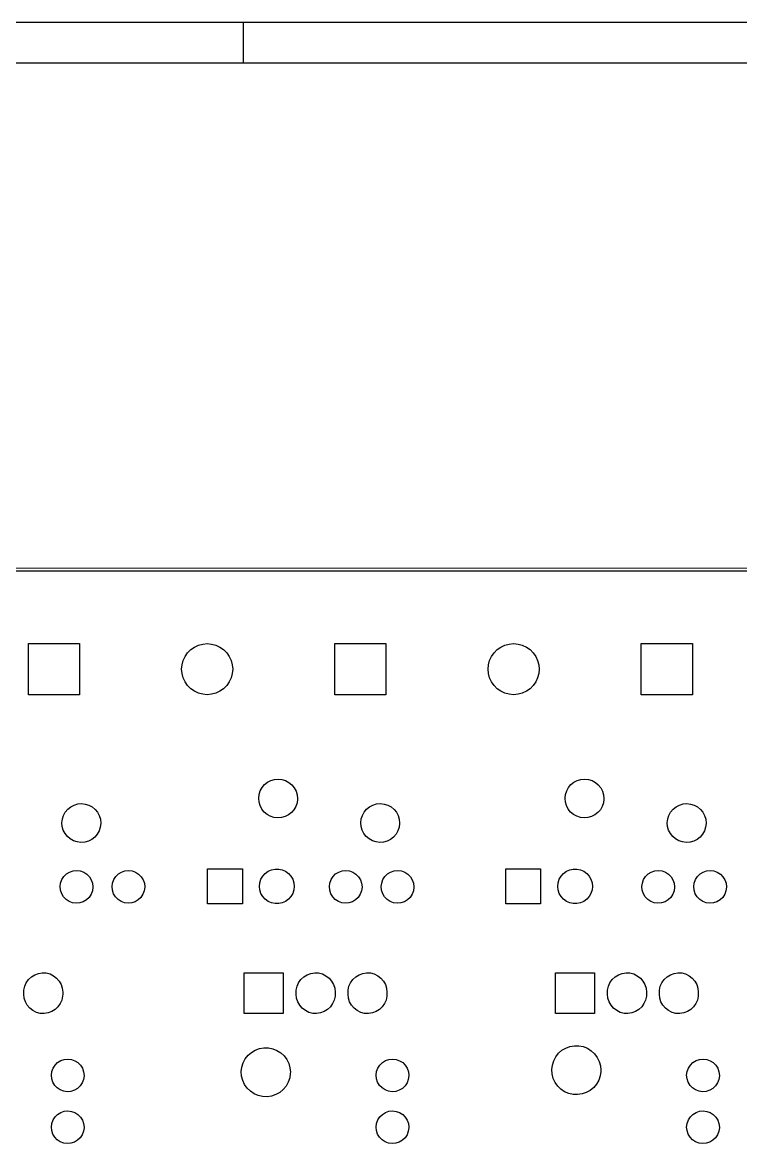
# Model space of a CAD drawing. Extents: x 10 to 287, y -200 to -10.
# Drawn here: x 149.2 to 184.3, y -64.9 to -10 of the extents above; entities that cross this region are included whole.
import ezdxf

# ---------------------------------------------------------------- set-up
doc = ezdxf.new("R2010")
doc.units = 0
doc.layers.add('BLACK', color=7, linetype='CONTINUOUS')

msp = doc.modelspace()

# ---------------------------------------------------------------- linework, layer by layer
at = {"layer": 'BLACK', "linetype": 'CONTINUOUS'}
for p, q in [((287.002, -10), (10, -10)), ((160, -12), (160, -10)), ((285.002, -12), (12, -12)), ((33.4913, -36.6809), (206.846, -36.7288)), ((206.771, -36.8788), (33.5663, -36.8309)), ((149.479, -42.9153), (149.479, -40.4153)), ((149.479, -40.4153), (151.979, -40.4153)), ((151.979, -40.4153), (151.979, -42.9153)), ((157.425, -40.7078), (157.604, -40.5828)), ((157.604, -40.5828), (157.801, -40.4907)), ((157.801, -40.4907), (158.012, -40.4343)), ((158.012, -40.4343), (158.229, -40.4153)), ((158.229, -40.4153), (158.446, -40.4343)), ((158.446, -40.4343), (158.656, -40.4907)), ((158.656, -40.4907), (158.854, -40.5828)), ((158.854, -40.5828), (159.032, -40.7078)), ((164.479, -42.9153), (164.479, -40.4153)), ((164.479, -40.4153), (166.979, -40.4153)), ((166.979, -40.4153), (166.979, -42.9153)), ((172.425, -40.7078), (172.604, -40.5828)), ((172.604, -40.5828), (172.801, -40.4907)), ((172.801, -40.4907), (173.012, -40.4343)), ((173.012, -40.4343), (173.229, -40.4153)), ((173.229, -40.4153), (173.446, -40.4343)), ((173.446, -40.4343), (173.656, -40.4907)), ((173.656, -40.4907), (173.854, -40.5828)), ((173.854, -40.5828), (174.032, -40.7078)), ((179.479, -42.9153), (179.479, -40.4153)), ((179.479, -40.4153), (181.979, -40.4153)), ((181.979, -40.4153), (181.979, -42.9153)), ((157.054, -41.2378), (157.146, -41.0403)), ((157.146, -41.0403), (157.271, -40.8619)), ((157.271, -40.8619), (157.425, -40.7078)), ((159.032, -40.7078), (159.186, -40.8619)), ((159.186, -40.8619), (159.311, -41.0403)), ((159.311, -41.0403), (159.404, -41.2378)), ((172.054, -41.2378), (172.146, -41.0403)), ((172.146, -41.0403), (172.271, -40.8619)), ((172.271, -40.8619), (172.425, -40.7078)), ((174.032, -40.7078), (174.186, -40.8619)), ((174.186, -40.8619), (174.311, -41.0403)), ((174.311, -41.0403), (174.404, -41.2378)), ((156.979, -41.6653), (156.998, -41.4483)), ((156.998, -41.8824), (156.979, -41.6653)), ((156.998, -41.4483), (157.054, -41.2378)), ((159.404, -41.2378), (159.46, -41.4483)), ((159.46, -41.4483), (159.479, -41.6653)), ((159.479, -41.6653), (159.46, -41.8824)), ((171.979, -41.6653), (171.998, -41.4483)), ((171.998, -41.8824), (171.979, -41.6653)), ((171.998, -41.4483), (172.054, -41.2378)), ((174.404, -41.2378), (174.46, -41.4483)), ((174.46, -41.4483), (174.479, -41.6653)), ((174.479, -41.6653), (174.46, -41.8824)), ((157.054, -42.0929), (156.998, -41.8824)), ((157.146, -42.2903), (157.054, -42.0929)), ((159.404, -42.0929), (159.311, -42.2903)), ((159.46, -41.8824), (159.404, -42.0929)), ((172.054, -42.0929), (171.998, -41.8824)), ((172.146, -42.2903), (172.054, -42.0929)), ((174.404, -42.0929), (174.311, -42.2903)), ((174.46, -41.8824), (174.404, -42.0929)), ((157.271, -42.4688), (157.146, -42.2903)), ((157.425, -42.6229), (157.271, -42.4688)), ((157.604, -42.7479), (157.425, -42.6229)), ((157.801, -42.84), (157.604, -42.7479)), ((158.854, -42.7479), (158.656, -42.84)), ((159.032, -42.6229), (158.854, -42.7479)), ((159.186, -42.4688), (159.032, -42.6229)), ((159.311, -42.2903), (159.186, -42.4688)), ((172.271, -42.4688), (172.146, -42.2903)), ((172.425, -42.6229), (172.271, -42.4688)), ((172.604, -42.7479), (172.425, -42.6229)), ((172.801, -42.84), (172.604, -42.7479)), ((173.854, -42.7479), (173.656, -42.84)), ((174.032, -42.6229), (173.854, -42.7479)), ((174.186, -42.4688), (174.032, -42.6229)), ((174.311, -42.2903), (174.186, -42.4688)), ((151.979, -42.9153), (149.479, -42.9153)), ((158.012, -42.8964), (157.801, -42.84)), ((158.229, -42.9153), (158.012, -42.8964)), ((158.446, -42.8964), (158.229, -42.9153)), ((158.656, -42.84), (158.446, -42.8964)), ((166.979, -42.9153), (164.479, -42.9153)), ((173.012, -42.8964), (172.801, -42.84)), ((173.229, -42.9153), (173.012, -42.8964)), ((173.446, -42.8964), (173.229, -42.9153)), ((173.656, -42.84), (173.446, -42.8964)), ((181.979, -42.9153), (179.479, -42.9153)), ((161.035, -47.3213), (161.18, -47.2051)), ((161.18, -47.2051), (161.344, -47.1192)), ((161.344, -47.1192), (161.522, -47.0668)), ((161.522, -47.0668), (161.707, -47.05)), ((161.707, -47.05), (161.891, -47.0694)), ((161.891, -47.0694), (162.068, -47.1242)), ((162.068, -47.1242), (162.231, -47.2124)), ((176.035, -47.3213), (176.18, -47.2051)), ((176.18, -47.2051), (176.344, -47.1192)), ((176.344, -47.1192), (176.522, -47.0668)), ((176.522, -47.0668), (176.707, -47.05)), ((176.707, -47.05), (176.891, -47.0694)), ((176.891, -47.0694), (177.068, -47.1242)), ((177.068, -47.1242), (177.231, -47.2124)), ((160.771, -47.8025), (160.827, -47.6258)), ((160.827, -47.6258), (160.916, -47.4633)), ((160.916, -47.4633), (161.035, -47.3213)), ((162.231, -47.2124), (162.374, -47.3306)), ((162.374, -47.3306), (162.491, -47.4743)), ((162.491, -47.4743), (162.578, -47.638)), ((162.578, -47.638), (162.632, -47.8155)), ((175.771, -47.8025), (175.827, -47.6258)), ((175.827, -47.6258), (175.916, -47.4633)), ((175.916, -47.4633), (176.035, -47.3213)), ((177.231, -47.2124), (177.374, -47.3306)), ((177.374, -47.3306), (177.491, -47.4743)), ((177.491, -47.4743), (177.578, -47.638)), ((177.578, -47.638), (177.632, -47.8155)), ((151.713, -48.3192), (151.891, -48.2668)), ((151.891, -48.2668), (152.075, -48.25)), ((152.075, -48.25), (152.26, -48.2694)), ((152.26, -48.2694), (152.437, -48.3242)), ((160.75, -47.9867), (160.771, -47.8025)), ((160.766, -48.1715), (160.75, -47.9867)), ((160.817, -48.3497), (160.766, -48.1715)), ((162.626, -48.2105), (162.568, -48.3864)), ((162.65, -48.0265), (162.626, -48.2105)), ((162.632, -47.8155), (162.65, -48)), ((162.65, -48), (162.65, -48.0265)), ((166.344, -48.3192), (166.522, -48.2668)), ((166.522, -48.2668), (166.707, -48.25)), ((166.707, -48.25), (166.891, -48.2694)), ((166.891, -48.2694), (167.068, -48.3242)), ((175.75, -47.9867), (175.771, -47.8025)), ((175.766, -48.1715), (175.75, -47.9867)), ((175.817, -48.3497), (175.766, -48.1715)), ((177.626, -48.2105), (177.568, -48.3864)), ((177.65, -48.0265), (177.626, -48.2105)), ((177.632, -47.8155), (177.65, -48)), ((177.65, -48), (177.65, -48.0265)), ((181.344, -48.3192), (181.522, -48.2668)), ((181.522, -48.2668), (181.707, -48.25)), ((181.707, -48.25), (181.891, -48.2694)), ((181.891, -48.2694), (182.068, -48.3242)), ((151.14, -49.0025), (151.196, -48.8258)), ((151.196, -48.8258), (151.285, -48.6633)), ((151.285, -48.6633), (151.404, -48.5213)), ((151.404, -48.5213), (151.549, -48.4051)), ((151.549, -48.4051), (151.713, -48.3192)), ((152.437, -48.3242), (152.6, -48.4124)), ((152.6, -48.4124), (152.743, -48.5306)), ((152.743, -48.5306), (152.86, -48.6743)), ((152.86, -48.6743), (152.947, -48.838)), ((152.947, -48.838), (153.001, -49.0155)), ((160.901, -48.5146), (160.817, -48.3497)), ((161.017, -48.6599), (160.901, -48.5146)), ((161.158, -48.7801), (161.017, -48.6599)), ((161.32, -48.8705), (161.158, -48.7801)), ((162.209, -48.8021), (162.044, -48.8857)), ((162.355, -48.688), (162.209, -48.8021)), ((162.476, -48.5476), (162.355, -48.688)), ((162.568, -48.3864), (162.476, -48.5476)), ((165.771, -49.0025), (165.827, -48.8258)), ((165.827, -48.8258), (165.916, -48.6633)), ((165.916, -48.6633), (166.035, -48.5213)), ((166.035, -48.5213), (166.18, -48.4051)), ((166.18, -48.4051), (166.344, -48.3192)), ((167.068, -48.3242), (167.231, -48.4124)), ((167.231, -48.4124), (167.374, -48.5306)), ((167.374, -48.5306), (167.491, -48.6743)), ((167.491, -48.6743), (167.578, -48.838)), ((167.578, -48.838), (167.632, -49.0155)), ((175.901, -48.5146), (175.817, -48.3497)), ((176.017, -48.6599), (175.901, -48.5146)), ((176.158, -48.7801), (176.017, -48.6599)), ((176.32, -48.8705), (176.158, -48.7801)), ((177.209, -48.8021), (177.044, -48.8857)), ((177.355, -48.688), (177.209, -48.8021)), ((177.476, -48.5476), (177.355, -48.688)), ((177.568, -48.3864), (177.476, -48.5476)), ((180.771, -49.0025), (180.827, -48.8258)), ((180.827, -48.8258), (180.916, -48.6633)), ((180.916, -48.6633), (181.035, -48.5213)), ((181.035, -48.5213), (181.18, -48.4051)), ((181.18, -48.4051), (181.344, -48.3192)), ((182.068, -48.3242), (182.231, -48.4124)), ((182.231, -48.4124), (182.374, -48.5306)), ((182.374, -48.5306), (182.491, -48.6743)), ((182.491, -48.6743), (182.578, -48.838)), ((182.578, -48.838), (182.632, -49.0155)), ((151.119, -49.1867), (151.14, -49.0025)), ((151.134, -49.3715), (151.119, -49.1867)), ((151.186, -49.5497), (151.134, -49.3715)), ((153.018, -49.2265), (152.995, -49.4105)), ((153.001, -49.0155), (153.019, -49.2)), ((153.019, -49.2), (153.018, -49.2265)), ((161.496, -48.9278), (161.32, -48.8705)), ((161.68, -48.9498), (161.496, -48.9278)), ((161.865, -48.9356), (161.68, -48.9498)), ((162.044, -48.8857), (161.865, -48.9356)), ((165.75, -49.1867), (165.771, -49.0025)), ((165.766, -49.3715), (165.75, -49.1867)), ((165.817, -49.5497), (165.766, -49.3715)), ((167.65, -49.2265), (167.626, -49.4105)), ((167.632, -49.0155), (167.65, -49.2)), ((167.65, -49.2), (167.65, -49.2265)), ((176.496, -48.9278), (176.32, -48.8705)), ((176.68, -48.9498), (176.496, -48.9278)), ((176.865, -48.9356), (176.68, -48.9498)), ((177.044, -48.8857), (176.865, -48.9356)), ((180.75, -49.1867), (180.771, -49.0025)), ((180.766, -49.3715), (180.75, -49.1867)), ((180.817, -49.5497), (180.766, -49.3715)), ((182.65, -49.2265), (182.626, -49.4105)), ((182.632, -49.0155), (182.65, -49.2)), ((182.65, -49.2), (182.65, -49.2265)), ((151.27, -49.7146), (151.186, -49.5497)), ((151.385, -49.8599), (151.27, -49.7146)), ((151.527, -49.9801), (151.385, -49.8599)), ((152.724, -49.888), (152.578, -50.0021)), ((152.845, -49.7476), (152.724, -49.888)), ((152.937, -49.5864), (152.845, -49.7476)), ((152.995, -49.4105), (152.937, -49.5864)), ((165.901, -49.7146), (165.817, -49.5497)), ((166.017, -49.8599), (165.901, -49.7146)), ((166.158, -49.9801), (166.017, -49.8599)), ((167.355, -49.888), (167.209, -50.0021)), ((167.476, -49.7476), (167.355, -49.888)), ((167.568, -49.5864), (167.476, -49.7476)), ((167.626, -49.4105), (167.568, -49.5864)), ((180.901, -49.7146), (180.817, -49.5497)), ((181.017, -49.8599), (180.901, -49.7146)), ((181.158, -49.9801), (181.017, -49.8599)), ((182.355, -49.888), (182.209, -50.0021)), ((182.476, -49.7476), (182.355, -49.888)), ((182.568, -49.5864), (182.476, -49.7476)), ((182.626, -49.4105), (182.568, -49.5864)), ((151.689, -50.0705), (151.527, -49.9801)), ((151.865, -50.1278), (151.689, -50.0705)), ((152.049, -50.1498), (151.865, -50.1278)), ((152.234, -50.1356), (152.049, -50.1498)), ((152.412, -50.0857), (152.234, -50.1356)), ((152.578, -50.0021), (152.412, -50.0857)), ((166.32, -50.0705), (166.158, -49.9801)), ((166.496, -50.1278), (166.32, -50.0705)), ((166.68, -50.1498), (166.496, -50.1278)), ((166.865, -50.1356), (166.68, -50.1498)), ((167.044, -50.0857), (166.865, -50.1356)), ((167.209, -50.0021), (167.044, -50.0857)), ((181.32, -50.0705), (181.158, -49.9801)), ((181.496, -50.1278), (181.32, -50.0705)), ((181.68, -50.1498), (181.496, -50.1278)), ((181.865, -50.1356), (181.68, -50.1498)), ((182.044, -50.0857), (181.865, -50.1356)), ((182.209, -50.0021), (182.044, -50.0857)), ((151.341, -51.6946), (151.493, -51.6011)), ((151.493, -51.6011), (151.662, -51.5437)), ((151.662, -51.5437), (151.839, -51.525)), ((151.839, -51.525), (152.017, -51.5461)), ((152.017, -51.5461), (152.185, -51.606)), ((153.881, -51.6946), (154.033, -51.6011)), ((154.033, -51.6011), (154.202, -51.5437)), ((154.202, -51.5437), (154.379, -51.525)), ((154.379, -51.525), (154.557, -51.5461)), ((154.557, -51.5461), (154.725, -51.606)), ((158.25, -53.15), (158.25, -51.45)), ((158.25, -51.45), (159.95, -51.45)), ((159.95, -51.45), (159.95, -53.15)), ((161.071, -51.6683), (161.215, -51.5639)), ((161.215, -51.5639), (161.377, -51.4916)), ((161.377, -51.4916), (161.551, -51.4547)), ((161.551, -51.4547), (161.729, -51.4547)), ((161.729, -51.4547), (161.903, -51.4916)), ((161.903, -51.4916), (162.065, -51.5639)), ((162.065, -51.5639), (162.209, -51.6683)), ((164.517, -51.6946), (164.669, -51.6011)), ((164.669, -51.6011), (164.838, -51.5437)), ((164.838, -51.5437), (165.016, -51.525)), ((165.016, -51.525), (165.193, -51.5461)), ((165.193, -51.5461), (165.361, -51.606)), ((167.057, -51.6946), (167.209, -51.6011)), ((167.209, -51.6011), (167.378, -51.5437)), ((167.378, -51.5437), (167.556, -51.525)), ((167.556, -51.525), (167.733, -51.5461)), ((167.733, -51.5461), (167.901, -51.606)), ((172.85, -53.15), (172.85, -51.45)), ((172.85, -51.45), (174.55, -51.45)), ((174.55, -51.45), (174.55, -53.15)), ((175.671, -51.6683), (175.815, -51.5639)), ((175.815, -51.5639), (175.977, -51.4916)), ((175.977, -51.4916), (176.151, -51.4547)), ((176.151, -51.4547), (176.329, -51.4547)), ((176.329, -51.4547), (176.503, -51.4916)), ((176.503, -51.4916), (176.665, -51.5639)), ((176.665, -51.5639), (176.809, -51.6683)), ((179.817, -51.6946), (179.969, -51.6011)), ((179.969, -51.6011), (180.138, -51.5437)), ((180.138, -51.5437), (180.316, -51.525)), ((180.316, -51.525), (180.493, -51.5461)), ((180.493, -51.5461), (180.661, -51.606)), ((182.357, -51.6946), (182.509, -51.6011)), ((182.509, -51.6011), (182.678, -51.5437)), ((182.678, -51.5437), (182.856, -51.525)), ((182.856, -51.525), (183.033, -51.5461)), ((183.033, -51.5461), (183.201, -51.606)), ((151.034, -52.3138), (151.056, -52.1369)), ((151.056, -52.1369), (151.117, -51.9693)), ((151.117, -51.9693), (151.214, -51.8194)), ((151.214, -51.8194), (151.341, -51.6946)), ((152.185, -51.606), (152.335, -51.7015)), ((152.335, -51.7015), (152.461, -51.8281)), ((152.461, -51.8281), (152.555, -51.9793)), ((152.555, -51.9793), (152.614, -52.1478)), ((152.614, -52.1478), (152.634, -52.325)), ((153.574, -52.3138), (153.596, -52.1369)), ((153.596, -52.1369), (153.657, -51.9693)), ((153.657, -51.9693), (153.754, -51.8194)), ((153.754, -51.8194), (153.881, -51.6946)), ((154.725, -51.606), (154.875, -51.7015)), ((154.875, -51.7015), (155.001, -51.8281)), ((155.001, -51.8281), (155.095, -51.9793)), ((155.095, -51.9793), (155.154, -52.1478)), ((155.154, -52.1478), (155.174, -52.325)), ((160.79, -52.3), (160.809, -52.1233)), ((160.809, -52.1233), (160.863, -51.9543)), ((160.863, -51.9543), (160.952, -51.8004)), ((160.952, -51.8004), (161.071, -51.6683)), ((162.209, -51.6683), (162.328, -51.8004)), ((162.328, -51.8004), (162.417, -51.9543)), ((162.417, -51.9543), (162.471, -52.1233)), ((162.471, -52.1233), (162.49, -52.3)), ((164.21, -52.3138), (164.232, -52.1369)), ((164.232, -52.1369), (164.293, -51.9693)), ((164.293, -51.9693), (164.39, -51.8194)), ((164.39, -51.8194), (164.517, -51.6946)), ((165.361, -51.606), (165.511, -51.7015)), ((165.511, -51.7015), (165.637, -51.8281)), ((165.637, -51.8281), (165.731, -51.9793)), ((165.731, -51.9793), (165.79, -52.1478)), ((165.79, -52.1478), (165.81, -52.325)), ((166.75, -52.3138), (166.772, -52.1369)), ((166.772, -52.1369), (166.833, -51.9693)), ((166.833, -51.9693), (166.93, -51.8194)), ((166.93, -51.8194), (167.057, -51.6946)), ((167.901, -51.606), (168.051, -51.7015)), ((168.051, -51.7015), (168.177, -51.8281)), ((168.177, -51.8281), (168.271, -51.9793)), ((168.271, -51.9793), (168.33, -52.1478)), ((168.33, -52.1478), (168.35, -52.325)), ((175.39, -52.3), (175.409, -52.1233)), ((175.409, -52.1233), (175.463, -51.9543)), ((175.463, -51.9543), (175.552, -51.8004)), ((175.552, -51.8004), (175.671, -51.6683)), ((176.809, -51.6683), (176.928, -51.8004)), ((176.928, -51.8004), (177.017, -51.9543)), ((177.017, -51.9543), (177.071, -52.1233)), ((177.071, -52.1233), (177.09, -52.3)), ((179.51, -52.3138), (179.532, -52.1369)), ((179.532, -52.1369), (179.593, -51.9693)), ((179.593, -51.9693), (179.69, -51.8194)), ((179.69, -51.8194), (179.817, -51.6946)), ((180.661, -51.606), (180.811, -51.7015)), ((180.811, -51.7015), (180.937, -51.8281)), ((180.937, -51.8281), (181.031, -51.9793)), ((181.031, -51.9793), (181.09, -52.1478)), ((181.09, -52.1478), (181.11, -52.325)), ((182.05, -52.3138), (182.072, -52.1369)), ((182.072, -52.1369), (182.133, -51.9693)), ((182.133, -51.9693), (182.23, -51.8194)), ((182.23, -51.8194), (182.357, -51.6946)), ((183.201, -51.606), (183.351, -51.7015)), ((183.351, -51.7015), (183.477, -51.8281)), ((183.477, -51.8281), (183.571, -51.9793)), ((183.571, -51.9793), (183.63, -52.1478)), ((183.63, -52.1478), (183.65, -52.325)), ((151.051, -52.4913), (151.034, -52.3138)), ((151.108, -52.6606), (151.051, -52.4913)), ((151.2, -52.8131), (151.108, -52.6606)), ((152.545, -52.6907), (152.447, -52.8392)), ((152.609, -52.524), (152.545, -52.6907)), ((152.634, -52.3473), (152.609, -52.524)), ((152.634, -52.325), (152.634, -52.3473)), ((153.591, -52.4913), (153.574, -52.3138)), ((153.648, -52.6606), (153.591, -52.4913)), ((153.74, -52.8131), (153.648, -52.6606)), ((155.085, -52.6907), (154.987, -52.8392)), ((155.149, -52.524), (155.085, -52.6907)), ((155.174, -52.3473), (155.149, -52.524)), ((155.174, -52.325), (155.174, -52.3473)), ((160.809, -52.4767), (160.79, -52.3)), ((160.863, -52.6457), (160.809, -52.4767)), ((160.952, -52.7996), (160.863, -52.6457)), ((162.417, -52.6457), (162.328, -52.7996)), ((162.471, -52.4767), (162.417, -52.6457)), ((162.49, -52.3), (162.471, -52.4767)), ((164.227, -52.4913), (164.21, -52.3138)), ((164.284, -52.6606), (164.227, -52.4913)), ((164.376, -52.8131), (164.284, -52.6606)), ((165.722, -52.6907), (165.623, -52.8392)), ((165.785, -52.524), (165.722, -52.6907)), ((165.81, -52.3473), (165.785, -52.524)), ((165.81, -52.325), (165.81, -52.3473)), ((166.767, -52.4913), (166.75, -52.3138)), ((166.824, -52.6606), (166.767, -52.4913)), ((166.916, -52.8131), (166.824, -52.6606)), ((168.262, -52.6907), (168.163, -52.8392)), ((168.325, -52.524), (168.262, -52.6907)), ((168.35, -52.3473), (168.325, -52.524)), ((168.35, -52.325), (168.35, -52.3473)), ((175.409, -52.4767), (175.39, -52.3)), ((175.463, -52.6457), (175.409, -52.4767)), ((175.552, -52.7996), (175.463, -52.6457)), ((177.017, -52.6457), (176.928, -52.7996)), ((177.071, -52.4767), (177.017, -52.6457)), ((177.09, -52.3), (177.071, -52.4767)), ((179.527, -52.4913), (179.51, -52.3138)), ((179.584, -52.6606), (179.527, -52.4913)), ((179.676, -52.8131), (179.584, -52.6606)), ((181.022, -52.6907), (180.923, -52.8392)), ((181.085, -52.524), (181.022, -52.6907)), ((181.11, -52.3473), (181.085, -52.524)), ((181.11, -52.325), (181.11, -52.3473)), ((182.067, -52.4913), (182.05, -52.3138)), ((182.124, -52.6606), (182.067, -52.4913)), ((182.216, -52.8131), (182.124, -52.6606)), ((183.562, -52.6907), (183.463, -52.8392)), ((183.625, -52.524), (183.562, -52.6907)), ((183.65, -52.3473), (183.625, -52.524)), ((183.65, -52.325), (183.65, -52.3473)), ((151.324, -52.9414), (151.2, -52.8131)), ((151.473, -53.0391), (151.324, -52.9414)), ((151.64, -53.1012), (151.473, -53.0391)), ((151.817, -53.1248), (151.64, -53.1012)), ((151.995, -53.1087), (151.817, -53.1248)), ((152.164, -53.0535), (151.995, -53.1087)), ((152.318, -52.9622), (152.164, -53.0535)), ((152.447, -52.8392), (152.318, -52.9622)), ((153.864, -52.9414), (153.74, -52.8131)), ((154.013, -53.0391), (153.864, -52.9414)), ((154.18, -53.1012), (154.013, -53.0391)), ((154.357, -53.1248), (154.18, -53.1012)), ((154.535, -53.1087), (154.357, -53.1248)), ((154.704, -53.0535), (154.535, -53.1087)), ((154.858, -52.9622), (154.704, -53.0535)), ((154.987, -52.8392), (154.858, -52.9622)), ((159.95, -53.15), (158.25, -53.15)), ((161.071, -52.9317), (160.952, -52.7996)), ((161.215, -53.0361), (161.071, -52.9317)), ((161.377, -53.1084), (161.215, -53.0361)), ((161.551, -53.1453), (161.377, -53.1084)), ((161.729, -53.1453), (161.551, -53.1453)), ((161.903, -53.1084), (161.729, -53.1453)), ((162.065, -53.0361), (161.903, -53.1084)), ((162.209, -52.9317), (162.065, -53.0361)), ((162.328, -52.7996), (162.209, -52.9317)), ((164.5, -52.9414), (164.376, -52.8131)), ((164.649, -53.0391), (164.5, -52.9414)), ((164.816, -53.1012), (164.649, -53.0391)), ((164.993, -53.1248), (164.816, -53.1012)), ((165.171, -53.1087), (164.993, -53.1248)), ((165.34, -53.0535), (165.171, -53.1087)), ((165.494, -52.9622), (165.34, -53.0535)), ((165.623, -52.8392), (165.494, -52.9622)), ((167.04, -52.9414), (166.916, -52.8131)), ((167.189, -53.0391), (167.04, -52.9414)), ((167.356, -53.1012), (167.189, -53.0391)), ((167.533, -53.1248), (167.356, -53.1012)), ((167.711, -53.1087), (167.533, -53.1248)), ((167.88, -53.0535), (167.711, -53.1087)), ((168.034, -52.9622), (167.88, -53.0535)), ((168.163, -52.8392), (168.034, -52.9622)), ((174.55, -53.15), (172.85, -53.15)), ((175.671, -52.9317), (175.552, -52.7996)), ((175.815, -53.0361), (175.671, -52.9317)), ((175.977, -53.1084), (175.815, -53.0361)), ((176.151, -53.1453), (175.977, -53.1084)), ((176.329, -53.1453), (176.151, -53.1453)), ((176.503, -53.1084), (176.329, -53.1453)), ((176.665, -53.0361), (176.503, -53.1084)), ((176.809, -52.9317), (176.665, -53.0361)), ((176.928, -52.7996), (176.809, -52.9317)), ((179.8, -52.9414), (179.676, -52.8131)), ((179.949, -53.0391), (179.8, -52.9414)), ((180.116, -53.1012), (179.949, -53.0391)), ((180.293, -53.1248), (180.116, -53.1012)), ((180.471, -53.1087), (180.293, -53.1248)), ((180.64, -53.0535), (180.471, -53.1087)), ((180.794, -52.9622), (180.64, -53.0535)), ((180.923, -52.8392), (180.794, -52.9622)), ((182.34, -52.9414), (182.216, -52.8131)), ((182.489, -53.0391), (182.34, -52.9414)), ((182.656, -53.1012), (182.489, -53.0391)), ((182.833, -53.1248), (182.656, -53.1012)), ((183.011, -53.1087), (182.833, -53.1248)), ((183.18, -53.0535), (183.011, -53.1087)), ((183.334, -52.9622), (183.18, -53.0535)), ((183.463, -52.8392), (183.334, -52.9622)), ((149.967, -56.5595), (150.157, -56.5307)), ((150.157, -56.5307), (150.35, -56.5408)), ((150.35, -56.5408), (150.536, -56.5893)), ((160.046, -58.5296), (160.046, -56.5296)), ((160.046, -56.5296), (161.951, -56.5296)), ((161.951, -56.5296), (161.951, -58.5296)), ((163.302, -56.5595), (163.492, -56.5307)), ((163.492, -56.5307), (163.685, -56.5408)), ((163.685, -56.5408), (163.871, -56.5893)), ((165.842, -56.5595), (166.032, -56.5307)), ((166.032, -56.5307), (166.225, -56.5408)), ((166.225, -56.5408), (166.411, -56.5893)), ((175.286, -58.5296), (175.286, -56.5296)), ((175.286, -56.5296), (177.191, -56.5296)), ((177.191, -56.5296), (177.191, -58.5296)), ((178.542, -56.5595), (178.732, -56.5307)), ((178.732, -56.5307), (178.925, -56.5408)), ((178.925, -56.5408), (179.111, -56.5893)), ((181.082, -56.5595), (181.272, -56.5307)), ((181.272, -56.5307), (181.465, -56.5408)), ((181.465, -56.5408), (181.651, -56.5893)), ((149.296, -57.1941), (149.372, -57.0174)), ((149.372, -57.0174), (149.483, -56.8597)), ((149.483, -56.8597), (149.623, -56.7274)), ((149.623, -56.7274), (149.786, -56.626)), ((149.786, -56.626), (149.967, -56.5595)), ((150.536, -56.5893), (150.709, -56.6743)), ((150.709, -56.6743), (150.861, -56.7923)), ((150.861, -56.7923), (150.986, -56.9385)), ((150.986, -56.9385), (151.079, -57.1069)), ((162.631, -57.1941), (162.707, -57.0174)), ((162.707, -57.0174), (162.818, -56.8597)), ((162.818, -56.8597), (162.958, -56.7274)), ((162.958, -56.7274), (163.121, -56.626)), ((163.121, -56.626), (163.302, -56.5595)), ((163.871, -56.5893), (164.044, -56.6743)), ((164.044, -56.6743), (164.196, -56.7923)), ((164.196, -56.7923), (164.321, -56.9385)), ((164.321, -56.9385), (164.414, -57.1069)), ((165.171, -57.1941), (165.247, -57.0174)), ((165.247, -57.0174), (165.358, -56.8597)), ((165.358, -56.8597), (165.498, -56.7274)), ((165.498, -56.7274), (165.661, -56.626)), ((165.661, -56.626), (165.842, -56.5595)), ((166.411, -56.5893), (166.584, -56.6743)), ((166.584, -56.6743), (166.736, -56.7923)), ((166.736, -56.7923), (166.861, -56.9385)), ((166.861, -56.9385), (166.954, -57.1069)), ((177.871, -57.1941), (177.947, -57.0174)), ((177.947, -57.0174), (178.058, -56.8597)), ((178.058, -56.8597), (178.198, -56.7274)), ((178.198, -56.7274), (178.361, -56.626)), ((178.361, -56.626), (178.542, -56.5595)), ((179.111, -56.5893), (179.284, -56.6743)), ((179.284, -56.6743), (179.436, -56.7923)), ((179.436, -56.7923), (179.561, -56.9385)), ((179.561, -56.9385), (179.654, -57.1069)), ((180.411, -57.1941), (180.487, -57.0174)), ((180.487, -57.0174), (180.598, -56.8597)), ((180.598, -56.8597), (180.738, -56.7274)), ((180.738, -56.7274), (180.901, -56.626)), ((180.901, -56.626), (181.082, -56.5595)), ((181.651, -56.5893), (181.824, -56.6743)), ((181.824, -56.6743), (181.976, -56.7923)), ((181.976, -56.7923), (182.101, -56.9385)), ((182.101, -56.9385), (182.194, -57.1069)), ((149.251, -57.4821), (149.257, -57.3825)), ((149.251, -57.5771), (149.251, -57.4821)), ((149.271, -57.7686), (149.251, -57.5771)), ((149.257, -57.3825), (149.296, -57.1941)), ((151.079, -57.1069), (151.137, -57.2906)), ((151.137, -57.2906), (151.156, -57.4821)), ((151.156, -57.5771), (151.151, -57.6767)), ((151.156, -57.4821), (151.156, -57.5771)), ((162.586, -57.4821), (162.592, -57.3825)), ((162.586, -57.5771), (162.586, -57.4821)), ((162.606, -57.7686), (162.586, -57.5771)), ((162.592, -57.3825), (162.631, -57.1941)), ((164.414, -57.1069), (164.472, -57.2906)), ((164.472, -57.2906), (164.491, -57.4821)), ((164.491, -57.5771), (164.486, -57.6767)), ((164.491, -57.4821), (164.491, -57.5771)), ((165.126, -57.4821), (165.132, -57.3825)), ((165.126, -57.5771), (165.126, -57.4821)), ((165.146, -57.7686), (165.126, -57.5771)), ((165.132, -57.3825), (165.171, -57.1941)), ((166.954, -57.1069), (167.012, -57.2906)), ((167.012, -57.2906), (167.031, -57.4821)), ((167.031, -57.5771), (167.026, -57.6767)), ((167.031, -57.4821), (167.031, -57.5771)), ((177.826, -57.4821), (177.832, -57.3825)), ((177.826, -57.5771), (177.826, -57.4821)), ((177.846, -57.7686), (177.826, -57.5771)), ((177.832, -57.3825), (177.871, -57.1941)), ((179.654, -57.1069), (179.712, -57.2906)), ((179.712, -57.2906), (179.731, -57.4821)), ((179.731, -57.5771), (179.726, -57.6767)), ((179.731, -57.4821), (179.731, -57.5771)), ((180.366, -57.4821), (180.372, -57.3825)), ((180.366, -57.5771), (180.366, -57.4821)), ((180.386, -57.7686), (180.366, -57.5771)), ((180.372, -57.3825), (180.411, -57.1941)), ((182.194, -57.1069), (182.252, -57.2906)), ((182.252, -57.2906), (182.271, -57.4821)), ((182.271, -57.5771), (182.266, -57.6767)), ((182.271, -57.4821), (182.271, -57.5771)), ((149.328, -57.9523), (149.271, -57.7686)), ((149.422, -58.1207), (149.328, -57.9523)), ((149.547, -58.2669), (149.422, -58.1207)), ((151.035, -58.0418), (150.925, -58.1995)), ((151.112, -57.8651), (151.035, -58.0418)), ((151.151, -57.6767), (151.112, -57.8651)), ((162.663, -57.9523), (162.606, -57.7686)), ((162.757, -58.1207), (162.663, -57.9523)), ((162.882, -58.2669), (162.757, -58.1207)), ((164.37, -58.0418), (164.26, -58.1995)), ((164.447, -57.8651), (164.37, -58.0418)), ((164.486, -57.6767), (164.447, -57.8651)), ((165.203, -57.9523), (165.146, -57.7686)), ((165.297, -58.1207), (165.203, -57.9523)), ((165.422, -58.2669), (165.297, -58.1207)), ((166.91, -58.0418), (166.8, -58.1995)), ((166.987, -57.8651), (166.91, -58.0418)), ((167.026, -57.6767), (166.987, -57.8651)), ((177.903, -57.9523), (177.846, -57.7686)), ((177.997, -58.1207), (177.903, -57.9523)), ((178.122, -58.2669), (177.997, -58.1207)), ((179.61, -58.0418), (179.5, -58.1995)), ((179.687, -57.8651), (179.61, -58.0418)), ((179.726, -57.6767), (179.687, -57.8651)), ((180.443, -57.9523), (180.386, -57.7686)), ((180.537, -58.1207), (180.443, -57.9523)), ((180.662, -58.2669), (180.537, -58.1207)), ((182.15, -58.0418), (182.04, -58.1995)), ((182.227, -57.8651), (182.15, -58.0418)), ((182.266, -57.6767), (182.227, -57.8651)), ((149.699, -58.3849), (149.547, -58.2669)), ((149.872, -58.4699), (149.699, -58.3849)), ((150.058, -58.5184), (149.872, -58.4699)), ((150.25, -58.5285), (150.058, -58.5184)), ((150.441, -58.4997), (150.25, -58.5285)), ((150.621, -58.4332), (150.441, -58.4997)), ((150.785, -58.3318), (150.621, -58.4332)), ((150.925, -58.1995), (150.785, -58.3318)), ((161.951, -58.5296), (160.046, -58.5296)), ((163.034, -58.3849), (162.882, -58.2669)), ((163.207, -58.4699), (163.034, -58.3849)), ((163.393, -58.5184), (163.207, -58.4699)), ((163.585, -58.5285), (163.393, -58.5184)), ((163.776, -58.4997), (163.585, -58.5285)), ((163.956, -58.4332), (163.776, -58.4997)), ((164.12, -58.3318), (163.956, -58.4332)), ((164.26, -58.1995), (164.12, -58.3318)), ((165.574, -58.3849), (165.422, -58.2669)), ((165.747, -58.4699), (165.574, -58.3849)), ((165.933, -58.5184), (165.747, -58.4699)), ((166.125, -58.5285), (165.933, -58.5184)), ((166.316, -58.4997), (166.125, -58.5285)), ((166.496, -58.4332), (166.316, -58.4997)), ((166.66, -58.3318), (166.496, -58.4332)), ((166.8, -58.1995), (166.66, -58.3318)), ((177.191, -58.5296), (175.286, -58.5296)), ((178.274, -58.3849), (178.122, -58.2669)), ((178.447, -58.4699), (178.274, -58.3849)), ((178.633, -58.5184), (178.447, -58.4699)), ((178.825, -58.5285), (178.633, -58.5184)), ((179.016, -58.4997), (178.825, -58.5285)), ((179.196, -58.4332), (179.016, -58.4997)), ((179.36, -58.3318), (179.196, -58.4332)), ((179.5, -58.1995), (179.36, -58.3318)), ((180.814, -58.3849), (180.662, -58.2669)), ((180.987, -58.4699), (180.814, -58.3849)), ((181.173, -58.5184), (180.987, -58.4699)), ((181.365, -58.5285), (181.173, -58.5184)), ((181.556, -58.4997), (181.365, -58.5285)), ((181.736, -58.4332), (181.556, -58.4997)), ((181.9, -58.3318), (181.736, -58.4332)), ((182.04, -58.1995), (181.9, -58.3318)), ((160.395, -60.4292), (160.583, -60.3169)), ((160.583, -60.3169), (160.789, -60.2409)), ((160.789, -60.2409), (161.006, -60.2037)), ((161.006, -60.2037), (161.225, -60.2066)), ((161.225, -60.2066), (161.441, -60.2494)), ((161.441, -60.2494), (161.645, -60.3308)), ((161.645, -60.3308), (161.831, -60.448)), ((175.43, -60.474), (175.595, -60.3292)), ((175.595, -60.3292), (175.783, -60.2169)), ((175.783, -60.2169), (175.989, -60.1409)), ((175.989, -60.1409), (176.206, -60.1037)), ((176.206, -60.1037), (176.425, -60.1066)), ((176.425, -60.1066), (176.641, -60.1494)), ((176.641, -60.1494), (176.845, -60.2308)), ((176.845, -60.2308), (177.031, -60.348)), ((177.031, -60.348), (177.192, -60.497)), ((150.78, -61.0494), (150.907, -60.9246)), ((150.907, -60.9246), (151.059, -60.8311)), ((151.059, -60.8311), (151.228, -60.7737)), ((151.228, -60.7737), (151.406, -60.755)), ((151.406, -60.755), (151.583, -60.7761)), ((151.583, -60.7761), (151.751, -60.836)), ((151.751, -60.836), (151.901, -60.9315)), ((151.901, -60.9315), (152.027, -61.0581)), ((159.991, -60.9408), (160.094, -60.7464)), ((160.094, -60.7464), (160.23, -60.574)), ((160.23, -60.574), (160.395, -60.4292)), ((161.831, -60.448), (161.992, -60.597)), ((161.992, -60.597), (162.123, -60.773)), ((162.123, -60.773), (162.22, -60.97)), ((166.68, -61.0494), (166.807, -60.9246)), ((166.807, -60.9246), (166.959, -60.8311)), ((166.959, -60.8311), (167.128, -60.7737)), ((167.128, -60.7737), (167.306, -60.755)), ((167.306, -60.755), (167.483, -60.7761)), ((167.483, -60.7761), (167.651, -60.836)), ((167.651, -60.836), (167.801, -60.9315)), ((167.801, -60.9315), (167.927, -61.0581)), ((175.126, -61.0505), (175.191, -60.8408)), ((175.191, -60.8408), (175.294, -60.6464)), ((175.294, -60.6464), (175.43, -60.474)), ((177.192, -60.497), (177.323, -60.673)), ((177.323, -60.673), (177.42, -60.87)), ((177.42, -60.87), (177.48, -61.0813)), ((181.88, -61.0494), (182.007, -60.9246)), ((182.007, -60.9246), (182.159, -60.8311)), ((182.159, -60.8311), (182.328, -60.7737)), ((182.328, -60.7737), (182.506, -60.755)), ((182.506, -60.755), (182.683, -60.7761)), ((182.683, -60.7761), (182.851, -60.836)), ((182.851, -60.836), (183.001, -60.9315)), ((183.001, -60.9315), (183.127, -61.0581)), ((150.6, -61.5438), (150.622, -61.3669)), ((150.622, -61.3669), (150.683, -61.1993)), ((150.683, -61.1993), (150.78, -61.0494)), ((152.027, -61.0581), (152.121, -61.2093)), ((152.121, -61.2093), (152.18, -61.3778)), ((152.18, -61.3778), (152.2, -61.555)), ((159.9, -61.3686), (159.926, -61.1505)), ((159.915, -61.5877), (159.9, -61.3686)), ((159.926, -61.1505), (159.991, -60.9408)), ((162.22, -60.97), (162.28, -61.1813)), ((162.298, -61.4628), (162.267, -61.6801)), ((162.28, -61.1813), (162.3, -61.4)), ((162.3, -61.4), (162.298, -61.4628)), ((166.5, -61.5438), (166.522, -61.3669)), ((166.522, -61.3669), (166.583, -61.1993)), ((166.583, -61.1993), (166.68, -61.0494)), ((167.927, -61.0581), (168.021, -61.2093)), ((168.021, -61.2093), (168.08, -61.3778)), ((168.08, -61.3778), (168.1, -61.555)), ((175.1, -61.2686), (175.126, -61.0505)), ((175.115, -61.4877), (175.1, -61.2686)), ((177.498, -61.3628), (177.467, -61.5801)), ((177.48, -61.0813), (177.5, -61.3)), ((177.5, -61.3), (177.498, -61.3628)), ((181.7, -61.5438), (181.722, -61.3669)), ((181.722, -61.3669), (181.783, -61.1993)), ((181.783, -61.1993), (181.88, -61.0494)), ((183.127, -61.0581), (183.221, -61.2093)), ((183.221, -61.2093), (183.28, -61.3778)), ((183.28, -61.3778), (183.3, -61.555)), ((150.617, -61.7213), (150.6, -61.5438)), ((150.674, -61.8906), (150.617, -61.7213)), ((150.766, -62.0431), (150.674, -61.8906)), ((152.112, -61.9207), (152.013, -62.0692)), ((152.175, -61.754), (152.112, -61.9207)), ((152.2, -61.5773), (152.175, -61.754)), ((152.2, -61.555), (152.2, -61.5773)), ((159.969, -61.8006), (159.915, -61.5877)), ((160.061, -62), (159.969, -61.8006)), ((160.188, -62.1793), (160.061, -62)), ((162.196, -61.8881), (162.089, -62.0797)), ((162.267, -61.6801), (162.196, -61.8881)), ((166.517, -61.7213), (166.5, -61.5438)), ((166.574, -61.8906), (166.517, -61.7213)), ((166.666, -62.0431), (166.574, -61.8906)), ((168.012, -61.9207), (167.913, -62.0692)), ((168.075, -61.754), (168.012, -61.9207)), ((168.1, -61.5773), (168.075, -61.754)), ((168.1, -61.555), (168.1, -61.5773)), ((175.169, -61.7006), (175.115, -61.4877)), ((175.261, -61.9), (175.169, -61.7006)), ((175.388, -62.0793), (175.261, -61.9)), ((177.289, -61.9797), (177.149, -62.1485)), ((177.396, -61.7881), (177.289, -61.9797)), ((177.467, -61.5801), (177.396, -61.7881)), ((181.717, -61.7213), (181.7, -61.5438)), ((181.774, -61.8906), (181.717, -61.7213)), ((181.866, -62.0431), (181.774, -61.8906)), ((183.212, -61.9207), (183.113, -62.0692)), ((183.275, -61.754), (183.212, -61.9207)), ((183.3, -61.5773), (183.275, -61.754)), ((183.3, -61.555), (183.3, -61.5773)), ((150.89, -62.1714), (150.766, -62.0431)), ((151.039, -62.2691), (150.89, -62.1714)), ((151.206, -62.3312), (151.039, -62.2691)), ((151.383, -62.3548), (151.206, -62.3312)), ((151.561, -62.3387), (151.383, -62.3548)), ((151.73, -62.2835), (151.561, -62.3387)), ((151.884, -62.1922), (151.73, -62.2835)), ((152.013, -62.0692), (151.884, -62.1922)), ((160.345, -62.3326), (160.188, -62.1793)), ((160.527, -62.4546), (160.345, -62.3326)), ((160.729, -62.5413), (160.527, -62.4546)), ((160.943, -62.5897), (160.729, -62.5413)), ((161.38, -62.5668), (161.163, -62.5984)), ((161.588, -62.4963), (161.38, -62.5668)), ((161.78, -62.389), (161.588, -62.4963)), ((161.949, -62.2485), (161.78, -62.389)), ((162.089, -62.0797), (161.949, -62.2485)), ((166.79, -62.1714), (166.666, -62.0431)), ((166.939, -62.2691), (166.79, -62.1714)), ((167.106, -62.3312), (166.939, -62.2691)), ((167.283, -62.3548), (167.106, -62.3312)), ((167.461, -62.3387), (167.283, -62.3548)), ((167.63, -62.2835), (167.461, -62.3387)), ((167.784, -62.1922), (167.63, -62.2835)), ((167.913, -62.0692), (167.784, -62.1922)), ((175.545, -62.2326), (175.388, -62.0793)), ((175.727, -62.3546), (175.545, -62.2326)), ((175.929, -62.4413), (175.727, -62.3546)), ((176.143, -62.4897), (175.929, -62.4413)), ((176.363, -62.4984), (176.143, -62.4897)), ((176.58, -62.4668), (176.363, -62.4984)), ((176.788, -62.3963), (176.58, -62.4668)), ((176.98, -62.289), (176.788, -62.3963)), ((177.149, -62.1485), (176.98, -62.289)), ((181.99, -62.1714), (181.866, -62.0431)), ((182.139, -62.2691), (181.99, -62.1714)), ((182.306, -62.3312), (182.139, -62.2691)), ((182.483, -62.3548), (182.306, -62.3312)), ((182.661, -62.3387), (182.483, -62.3548)), ((182.83, -62.2835), (182.661, -62.3387)), ((182.984, -62.1922), (182.83, -62.2835)), ((183.113, -62.0692), (182.984, -62.1922)), ((161.163, -62.5984), (160.943, -62.5897)), ((150.683, -63.7393), (150.78, -63.5894)), ((150.78, -63.5894), (150.907, -63.4646)), ((150.907, -63.4646), (151.059, -63.3711)), ((151.059, -63.3711), (151.228, -63.3137)), ((151.228, -63.3137), (151.406, -63.295)), ((151.406, -63.295), (151.583, -63.3161)), ((151.583, -63.3161), (151.751, -63.376)), ((151.751, -63.376), (151.901, -63.4715)), ((151.901, -63.4715), (152.027, -63.5981)), ((152.027, -63.5981), (152.121, -63.7493)), ((166.583, -63.7393), (166.68, -63.5894)), ((166.68, -63.5894), (166.807, -63.4646)), ((166.807, -63.4646), (166.959, -63.3711)), ((166.959, -63.3711), (167.128, -63.3137)), ((167.128, -63.3137), (167.306, -63.295)), ((167.306, -63.295), (167.483, -63.3161)), ((167.483, -63.3161), (167.651, -63.376)), ((167.651, -63.376), (167.801, -63.4715)), ((167.801, -63.4715), (167.927, -63.5981)), ((167.927, -63.5981), (168.021, -63.7493)), ((181.783, -63.7393), (181.88, -63.5894)), ((181.88, -63.5894), (182.007, -63.4646)), ((182.007, -63.4646), (182.159, -63.3711)), ((182.159, -63.3711), (182.328, -63.3137)), ((182.328, -63.3137), (182.506, -63.295)), ((182.506, -63.295), (182.683, -63.3161)), ((182.683, -63.3161), (182.851, -63.376)), ((182.851, -63.376), (183.001, -63.4715)), ((183.001, -63.4715), (183.127, -63.5981)), ((183.127, -63.5981), (183.221, -63.7493)), ((150.6, -64.0838), (150.622, -63.9069)), ((150.617, -64.2613), (150.6, -64.0838)), ((150.622, -63.9069), (150.683, -63.7393)), ((152.121, -63.7493), (152.18, -63.9178)), ((152.2, -64.1173), (152.175, -64.294)), ((152.18, -63.9178), (152.2, -64.095)), ((152.2, -64.095), (152.2, -64.1173)), ((166.5, -64.0838), (166.522, -63.9069)), ((166.517, -64.2613), (166.5, -64.0838)), ((166.522, -63.9069), (166.583, -63.7393)), ((168.021, -63.7493), (168.08, -63.9178)), ((168.1, -64.1173), (168.075, -64.294)), ((168.08, -63.9178), (168.1, -64.095)), ((168.1, -64.095), (168.1, -64.1173)), ((181.7, -64.0838), (181.722, -63.9069)), ((181.717, -64.2613), (181.7, -64.0838)), ((181.722, -63.9069), (181.783, -63.7393)), ((183.221, -63.7493), (183.28, -63.9178)), ((183.3, -64.1173), (183.275, -64.294)), ((183.28, -63.9178), (183.3, -64.095)), ((183.3, -64.095), (183.3, -64.1173)), ((150.674, -64.4306), (150.617, -64.2613)), ((150.766, -64.5831), (150.674, -64.4306)), ((150.89, -64.7114), (150.766, -64.5831)), ((151.039, -64.8091), (150.89, -64.7114)), ((151.884, -64.7322), (151.73, -64.8235)), ((152.013, -64.6092), (151.884, -64.7322)), ((152.112, -64.4607), (152.013, -64.6092)), ((152.175, -64.294), (152.112, -64.4607)), ((166.574, -64.4306), (166.517, -64.2613)), ((166.666, -64.5831), (166.574, -64.4306)), ((166.79, -64.7114), (166.666, -64.5831)), ((166.939, -64.8091), (166.79, -64.7114)), ((167.784, -64.7322), (167.63, -64.8235)), ((167.913, -64.6092), (167.784, -64.7322)), ((168.012, -64.4607), (167.913, -64.6092)), ((168.075, -64.294), (168.012, -64.4607)), ((181.774, -64.4306), (181.717, -64.2613)), ((181.866, -64.5831), (181.774, -64.4306)), ((181.99, -64.7114), (181.866, -64.5831)), ((182.139, -64.8091), (181.99, -64.7114)), ((182.984, -64.7322), (182.83, -64.8235)), ((183.113, -64.6092), (182.984, -64.7322)), ((183.212, -64.4607), (183.113, -64.6092)), ((183.275, -64.294), (183.212, -64.4607)), ((151.206, -64.8712), (151.039, -64.8091)), ((151.383, -64.8948), (151.206, -64.8712)), ((151.561, -64.8787), (151.383, -64.8948)), ((151.73, -64.8235), (151.561, -64.8787)), ((167.106, -64.8712), (166.939, -64.8091)), ((167.283, -64.8948), (167.106, -64.8712)), ((167.461, -64.8787), (167.283, -64.8948)), ((167.63, -64.8235), (167.461, -64.8787)), ((182.306, -64.8712), (182.139, -64.8091)), ((182.483, -64.8948), (182.306, -64.8712)), ((182.661, -64.8787), (182.483, -64.8948)), ((182.83, -64.8235), (182.661, -64.8787))]:
    msp.add_line(p, q, dxfattribs=at)

doc.saveas('drawing.dxf')
